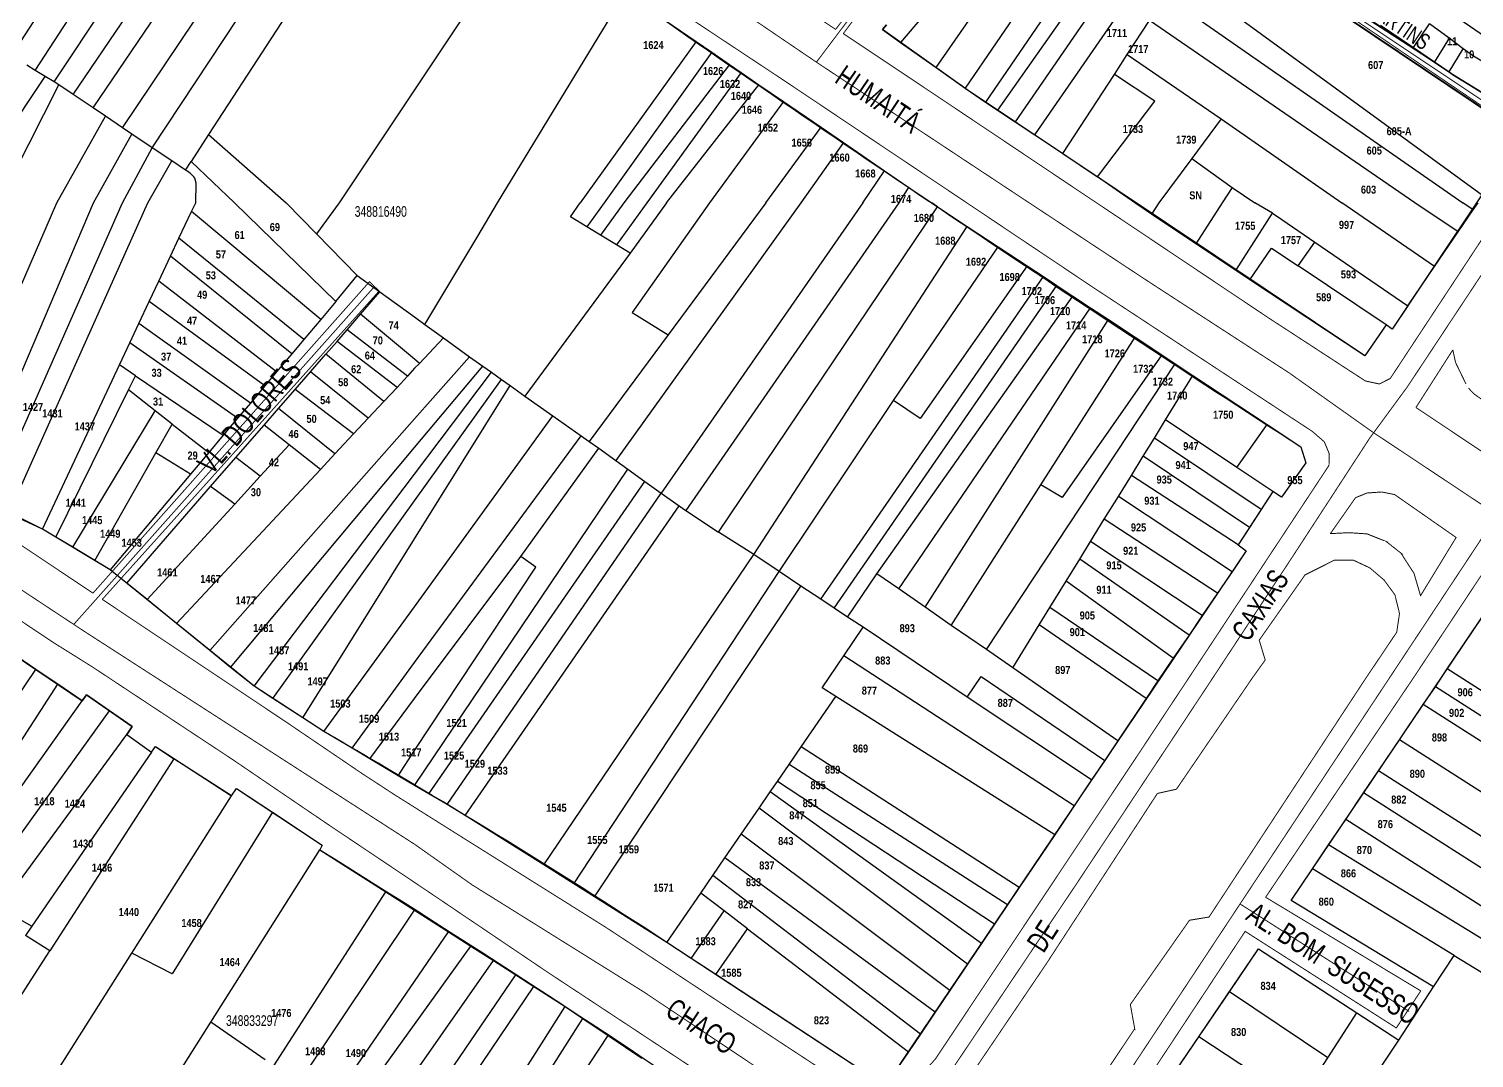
# Model space of a CAD drawing. Extents: x 203136 to 205923, y 4839890 to 4842982.
# Drawn here: x 203405.3 to 203676.3, y 4840889 to 4841082 of the extents above; entities that cross this region are included whole.
import ezdxf
from ezdxf.enums import TextEntityAlignment as Align

# ---------------------------------------------------------------- set-up
doc = ezdxf.new("R2010")
doc.units = 0
doc.header["$LTSCALE"] = 1.5
doc.header["$MEASUREMENT"] = 0
doc.linetypes.add('TRACO_25', pattern=[8, 3, -1, 1, -1, 1, -1])
for name, color, linetype in [('CD_MALHA_LOTES', 40, 'CONTINUOUS'), ('CD_TXT_QUADRA', 7, 'CONTINUOUS'), ('RU-QUADRAS', 210, 'CONTINUOUS'), ('SV-EIXO-RUA-N-PAV', 6, 'CONTINUOUS'), ('SV-EIXO-RUA-PAV', 20, 'CONTINUOUS'), ('SV-RUA-NAO-PAV-S-GUIA-C-GUIA', 7, 'CONTINUOUS'), ('SV-RUA-PAVIM-S-GUIA-C-GUIA', 7, 'CONTINUOUS'), ('SV-TXT-RUA-N-PAV-S-GUIA-C-GUIA', 7, 'CONTINUOUS'), ('SV-TXT-RUA-PAV-S-GUIA-C-GUIA', 7, 'CONTINUOUS'), ('Th_NmrPort', 1, 'CONTINUOUS')]:
    doc.layers.add(name, color=color, linetype=linetype)
doc.styles.add('3488-33-2D_TXTB$0$ARIAL', font='ARIAL.TTF')
doc.styles.add('ARIAL', font='ARIAL.TTF')
doc.styles.get("Standard").update_dxf_attribs({"font": 'swisscbo.ttf'})

msp = doc.modelspace()

# ---------------------------------------------------------------- linework, layer by layer
at = {"layer": 'CD_MALHA_LOTES', "linetype": 'Continuous'}
for p, q in [((203575.43, 4841074.71), (203603.45, 4841115.24)), ((203606.29, 4841108.06), (203580.86, 4841070.85)), ((203610.1, 4841105.36), (203584.7, 4841068.26)), ((203612.74, 4841103.49), (203586.96, 4841066.75)), ((203615.64, 4841101.44), (203590.24, 4841064.56)), ((203593.95, 4841062.09), (203619.33, 4841098.83)), ((203578.21, 4841090.53), (203568.77, 4841079.44)), ((203620.99, 4841092.29), (203677.87, 4841050.78)), ((203683.38, 4841077.02), (203663.53, 4841090.73)), ((203618.42, 4841088.15), (203674.2, 4841049.37)), ((203685.27, 4841062.1), (203643.84, 4841090)), ((203566.1, 4841082.73), (203565.39, 4841081.84)), ((203611.27, 4841077.17), (203615.42, 4841083.54)), ((203665.21, 4841049.36), (203615.42, 4841083.54)), ((203658.73, 4841082.7), (203664.94, 4841078.46)), ((203664.94, 4841078.46), (203667.92, 4841082.92)), ((203565.39, 4841081.84), (203568.77, 4841079.44)), ((203568.77, 4841079.44), (203575.43, 4841074.71)), ((203671.61, 4841080.21), (203668.85, 4841075.78)), ((203674.27, 4841078.26), (203671.61, 4841080.21)), ((203608.86, 4841073.45), (203611.27, 4841077.17)), ((203611.27, 4841077.17), (203628.87, 4841065.13)), ((203671.61, 4841073.9), (203674.27, 4841078.26)), ((203676.22, 4841076.83), (203674.27, 4841078.26)), ((203689.64, 4841068.78), (203676.22, 4841076.83)), ((203668.85, 4841075.78), (203671.61, 4841073.9)), ((203671.61, 4841073.9), (203672.27, 4841073.45)), ((203599.17, 4841058.59), (203608.86, 4841073.45)), ((203616.44, 4841068.43), (203608.86, 4841073.45)), ((203672.27, 4841073.45), (203686.82, 4841064.47)), ((203580.86, 4841070.85), (203584.7, 4841068.26)), ((203605.67, 4841054.25), (203616.44, 4841068.43)), ((203584.7, 4841068.26), (203586.96, 4841066.75)), ((203586.96, 4841066.75), (203590.24, 4841064.56)), ((203590.24, 4841064.56), (203593.95, 4841062.09)), ((203628.87, 4841065.13), (203623.35, 4841057.67)), ((203628.87, 4841065.13), (203651.49, 4841049.36)), ((203593.95, 4841062.09), (203599.17, 4841058.59)), ((203599.17, 4841058.59), (203605.67, 4841054.25)), ((203623.35, 4841057.67), (203617.2, 4841049.37)), ((203623.35, 4841057.67), (203630.91, 4841052.21)), ((203612.67, 4841049.37), (203605.67, 4841054.25)), ((203630.91, 4841052.21), (203629.07, 4841049.37)), ((203630.91, 4841052.21), (203635.19, 4841049.37))]:
    msp.add_line(p, q, dxfattribs=at)
at = {"layer": 'CD_MALHA_LOTES', "linetype": 'Continuous', "flags": 128}
for points in [[(203402.09, 4841076.93), (203441.66, 4841137.93)], [(203406.53, 4841074.18), (203446.14, 4841135.04)], [(203410.04, 4841072.02), (203450.19, 4841132.42)], [(203413.62, 4841069.67), (203454.35, 4841129.73)], [(203417.35, 4841067.16), (203458.13, 4841127.28)], [(203422.89, 4841063.44), (203463.41, 4841123.88)], [(203428.45, 4841059.7), (203468.64, 4841120.51)], [(203474.45, 4841116.61), (203439.02, 4841062.15)], [(203498.002256, 4841101.172595), (203463.51, 4841049.37)], [(203406.53, 4841074.18), (203404.96, 4841075.16)], [(203408.37, 4841073.06), (203406.53, 4841074.18)], [(203392.56, 4841049.37), (203408.37, 4841073.06)], [(203399.72, 4841049.37), (203410.92, 4841071.48)], [(203410.04, 4841072.02), (203408.37, 4841073.06)], [(203410.92, 4841071.48), (203410.04, 4841072.02)], [(203413.62, 4841069.67), (203410.92, 4841071.48)], [(203417.35, 4841067.16), (203413.62, 4841069.67)], [(203419.66, 4841065.61), (203417.35, 4841067.16)], [(203390.3, 4841002.65), (203410.57, 4841049.37), (203419.66, 4841065.61)], [(203422.89, 4841063.44), (203419.66, 4841065.61)], [(203424.64, 4841062.26), (203422.89, 4841063.44)], [(203417.42, 4841049.37), (203424.64, 4841062.26)], [(203428.45, 4841059.7), (203424.64, 4841062.26)], [(203439.02, 4841062.15), (203435.73, 4841057.09)], [(203439.02, 4841062.15), (203453.56, 4841049.37)], [(203422.85, 4841049.37), (203428.45, 4841059.7)], [(203432.12, 4841057.23), (203428.45, 4841059.7)], [(203427.61, 4841049.37), (203432.12, 4841057.23)], [(203434.69, 4841055.5), (203432.12, 4841057.23)], [(203434.69, 4841055.5), (203435.73, 4841057.09)], [(203435.73, 4841057.09), (203443.88, 4841049.37)], [(203396.02, 4840999.06), (203417.42, 4841049.37)], [(203397.95, 4840992.98), (203422.85, 4841049.37)], [(203401.58, 4840991.11), (203427.61, 4841049.37)], [(203433.46, 4841042.71), (203435.81, 4841047.73)], [(203435.81, 4841047.73), (203436.64, 4841049.37)], [(203460.04, 4841027.47), (203435.81, 4841047.73)], [(203443.88, 4841049.37), (203462.88, 4841030.85)], [(203459.23, 4841043.57), (203453.56, 4841049.37)], [(203463.51, 4841049.37), (203459.23, 4841043.57)], [(203489.48, 4841043.08), (203493.22, 4841049.37)], [(203506.88, 4841046.75), (203508.71, 4841049.37)], [(203509.96, 4841044.88), (203506.88, 4841046.75)], [(203513.18, 4841049.37), (203509.96, 4841044.88)], [(203516.87, 4841049.37), (203512.53, 4841043.31)], [(203550.05, 4841049.37), (203515.39, 4841001.04)], [(203521.18, 4841049.37), (203515.52, 4841041.48)], [(203524.87, 4841049.37), (203518.09, 4841039.91)], [(203532.95, 4841049.37), (203518.42, 4841028.82)], [(203561.72, 4841049.35), (203523.89, 4840994.93)], [(203543.5, 4841049.37), (203525.2, 4841024.6)], [(203568.43, 4841049.35), (203528.52, 4840991.66)], [(203534.64, 4840987.6), (203575.69, 4841048.63)], [(203575.69, 4841048.63), (203574.6, 4841049.35)], [(203575.69, 4841048.63), (203581.28, 4841044.94)], [(203615.84, 4841047.24), (203612.67, 4841049.37)], [(203617.2, 4841049.37), (203615.84, 4841047.24)], [(203624.15, 4841041.68), (203615.84, 4841047.24)], [(203629.07, 4841049.37), (203624.15, 4841041.68)], [(203631.63, 4841036.66), (203638.5, 4841047.41)], [(203638.5, 4841047.41), (203635.19, 4841049.37)], [(203638.5, 4841047.41), (203640.25, 4841046.22)], [(203668.88, 4841037.41), (203651.49, 4841049.36)], [(203673.33, 4841043.93), (203665.21, 4841049.36)], [(203673.33, 4841043.93), (203676.15, 4841048.06)], [(203676.15, 4841048.06), (203674.2, 4841049.37)], [(203676.15, 4841048.06), (203677.04, 4841049.36)], [(203512.53, 4841043.31), (203509.96, 4841044.88)], [(203541.24, 4840983.4), (203581.28, 4841044.94)], [(203581.28, 4841044.94), (203587.07, 4841041.11)], [(203640.25, 4841046.22), (203646.43, 4841042)], [(203431.88, 4841039.34), (203433.46, 4841042.71)], [(203456.89, 4841023.72), (203433.46, 4841042.71)], [(203479.59, 4841026.54), (203489.48, 4841043.08)], [(203515.52, 4841041.48), (203512.53, 4841043.31)], [(203518.09, 4841039.91), (203515.52, 4841041.48)], [(203631.63, 4841036.66), (203624.15, 4841041.68)], [(203643.3, 4841037.54), (203646.43, 4841042)], [(203646.43, 4841042), (203663.9, 4841030.07)], [(203668.88, 4841037.41), (203673.33, 4841043.93)], [(203429.68, 4841034.65), (203431.88, 4841039.34)], [(203454.62, 4841021.03), (203431.88, 4841039.34)], [(203518.09, 4841039.91), (203498.34, 4841013.13)], [(203567.42, 4841012.29), (203587.07, 4841041.11)], [(203587.07, 4841041.11), (203592.52, 4841037.51)], [(203634.28, 4841034.89), (203638.31, 4841040.87)], [(203638.31, 4841040.87), (203643.3, 4841037.54)], [(203592.52, 4841037.51), (203572.43, 4841008.94)], [(203592.52, 4841037.51), (203595.54, 4841035.51)], [(203634.28, 4841034.89), (203631.63, 4841036.66)], [(203659.8, 4841026.5), (203643.3, 4841037.54)], [(203663.9, 4841030.07), (203668.88, 4841037.41)], [(203427.89, 4841030.83), (203429.68, 4841034.65)], [(203451.78, 4841017.65), (203429.68, 4841034.65)], [(203462.88, 4841030.85), (203466.89, 4841035.74)], [(203466.89, 4841035.74), (203471.13, 4841032.67)], [(203553.83, 4840975), (203595.54, 4841035.51)], [(203556.33, 4840973.33), (203598.04, 4841033.86)], [(203595.54, 4841035.51), (203598.04, 4841033.86)], [(203598.04, 4841033.86), (203601.06, 4841031.87)], [(203655.84, 4841020.67), (203634.28, 4841034.89)], [(203425.97, 4841026.74), (203427.89, 4841030.83)], [(203449.57, 4841015.02), (203427.89, 4841030.83)], [(203462.88, 4841030.85), (203460.04, 4841027.47)], [(203467.51, 4841028.45), (203471.13, 4841032.67)], [(203471.13, 4841032.67), (203477.62, 4841027.97)], [(203564.34, 4840979.8), (203601.06, 4841031.87)], [(203601.06, 4841031.87), (203604.39, 4841029.66)], [(203464.98, 4841025.53), (203467.51, 4841028.45)], [(203477.62, 4841020.03), (203467.51, 4841028.45)], [(203477.62, 4841027.97), (203479.59, 4841026.54)], [(203518.42, 4841028.82), (203525.2, 4841024.6)], [(203568.42, 4840976.96), (203604.39, 4841029.66)], [(203604.39, 4841029.66), (203607.73, 4841027.46)], [(203663.9, 4841030.07), (203660.92, 4841025.67)], [(203424.25, 4841023.07), (203425.97, 4841026.74)], [(203446.86, 4841011.81), (203425.97, 4841026.74)], [(203460.04, 4841027.47), (203456.89, 4841023.72)], [(203463.1, 4841023.37), (203464.98, 4841025.53)], [(203476.34, 4841016.85), (203464.98, 4841025.53)], [(203479.59, 4841026.54), (203483.06, 4841024.04)], [(203573.35, 4840973.54), (203607.73, 4841027.46)], [(203607.73, 4841027.46), (203612.74, 4841024.15)], [(203659.8, 4841026.5), (203655.84, 4841020.67)], [(203660.92, 4841025.67), (203659.8, 4841026.5)], [(203422.32, 4841018.96), (203424.25, 4841023.07)], [(203444.46, 4841008.95), (203424.25, 4841023.07)], [(203456.89, 4841023.72), (203454.62, 4841021.03)], [(203460.99, 4841020.95), (203463.1, 4841023.37)], [(203474.36, 4841014.73), (203463.1, 4841023.37)], [(203483.06, 4841024.04), (203478.55, 4841019.22)], [(203483.06, 4841024.04), (203487.96, 4841020.48)], [(203525.2, 4841024.6), (203510.4, 4841004.58)], [(203595.09, 4840996.48), (203612.74, 4841024.15)], [(203612.74, 4841024.15), (203617.74, 4841020.84)], [(203454.62, 4841021.03), (203451.78, 4841017.65)], [(203458.11, 4841017.64), (203460.99, 4841020.95)], [(203471.87, 4841012.07), (203460.99, 4841020.95)], [(203478.55, 4841019.22), (203477.62, 4841020.03)], [(203477.63, 4841008.85), (203487.96, 4841020.48)], [(203487.96, 4841020.48), (203490.43, 4841018.73)], [(203617.74, 4841020.84), (203599.07, 4840994.07), (203595.09, 4840996.48)], [(203617.74, 4841020.84), (203620.25, 4841019.19)], [(203407.89, 4840988.16), (203422.32, 4841018.96)], [(203425.32, 4841016.93), (203422.32, 4841018.96)], [(203424.01, 4841014.26), (203425.32, 4841016.93)], [(203425.32, 4841016.93), (203441.78, 4841005.77)], [(203451.78, 4841017.65), (203449.57, 4841015.02)], [(203455.28, 4841014.38), (203458.11, 4841017.64)], [(203468.95, 4841008.95), (203458.11, 4841017.64)], [(203477.62, 4841018.32), (203476.34, 4841016.85)], [(203478.55, 4841019.22), (203477.62, 4841018.32)], [(203477.63, 4841003.48), (203490.43, 4841018.73)], [(203477.63, 4840998.5), (203492.06, 4841017.58)], [(203490.43, 4841018.73), (203492.06, 4841017.58)], [(203492.06, 4841017.58), (203493.94, 4841016.25)], [(203584.86, 4840965.56), (203620.25, 4841019.19)], [(203618.45, 4841008.65), (203623.58, 4841016.98)], [(203620.25, 4841019.19), (203623.58, 4841016.98)], [(203623.58, 4841016.98), (203637.52, 4841007.77)], [(203410.37, 4840986.67), (203424.01, 4841014.26)], [(203429.03, 4841010.35), (203424.01, 4841014.26)], [(203449.57, 4841015.02), (203446.86, 4841011.81)], [(203452.14, 4841010.77), (203455.28, 4841014.38)], [(203466.2, 4841006.01), (203455.28, 4841014.38)], [(203474.36, 4841014.73), (203471.87, 4841012.07)], [(203476.34, 4841016.85), (203474.36, 4841014.73)], [(203477.62, 4840986.36), (203495.57, 4841015.09)], [(203477.63, 4840993.47), (203493.94, 4841016.25)], [(203493.94, 4841016.25), (203495.57, 4841015.09)], [(203495.57, 4841015.09), (203498.34, 4841013.13)], [(203446.86, 4841011.81), (203444.46, 4841008.95)], [(203471.87, 4841012.07), (203468.95, 4841008.95)], [(203498.34, 4841013.13), (203503.59, 4841009.4)], [(203545.98, 4840980.23), (203567.42, 4841012.29)], [(203572.43, 4841008.94), (203567.42, 4841012.29)], [(203413.54, 4840984.77), (203429.03, 4841010.35)], [(203432.19, 4841007.87), (203429.03, 4841010.35)], [(203439.25, 4840965.41), (203477.63, 4841008.85)], [(203444.46, 4841008.95), (203441.78, 4841005.77)], [(203449.43, 4841007.65), (203452.14, 4841010.77)], [(203462.7, 4841002.26), (203452.14, 4841010.77)], [(203468.95, 4841008.95), (203466.2, 4841006.01)], [(203477.62, 4840973.62), (203503.59, 4841009.4)], [(203503.59, 4841009.4), (203508.9, 4841005.64)], [(203429.15, 4841002.49), (203432.19, 4841007.87)], [(203432.19, 4841007.87), (203439.05, 4841002.52)], [(203444.15, 4841001.58), (203449.43, 4841007.65)], [(203454.11, 4841004), (203449.43, 4841007.65)], [(203616.35, 4841005.24), (203618.45, 4841008.65)], [(203631.79, 4840999.71), (203618.45, 4841008.65)], [(203631.79, 4840999.71), (203637.52, 4841007.77)], [(203637.52, 4841007.77), (203643.83, 4841003.6)], [(203441.78, 4841005.77), (203439.05, 4841002.52)], [(203443.15, 4840962.24), (203477.63, 4841003.48)], [(203454.11, 4841004), (203448.69, 4840998.08)], [(203459.99, 4840999.37), (203454.11, 4841004)], [(203466.2, 4841006.01), (203462.7, 4841002.26)], [(203477.63, 4840963.14), (203508.9, 4841005.64)], [(203508.9, 4841005.64), (203510.4, 4841004.58)], [(203510.4, 4841004.58), (203512.16, 4841003.33)], [(203614.25, 4841001.84), (203616.35, 4841005.24)], [(203636.35, 4840991.84), (203616.35, 4841005.24)], [(203643.83, 4841003.6), (203644.74, 4841000.59)], [(203417.72, 4840982.27), (203429.15, 4841002.49)], [(203435.62, 4840998.45), (203429.15, 4841002.49)], [(203439.05, 4841002.52), (203435.62, 4840998.45)], [(203439.4, 4840996.13), (203444.15, 4841001.58)], [(203448.69, 4840998.08), (203444.15, 4841001.58)], [(203462.7, 4841002.26), (203459.99, 4840999.37)], [(203497.55, 4840983.04), (203512.16, 4841003.33)], [(203512.16, 4841003.33), (203515.39, 4841001.04)], [(203515.39, 4841001.04), (203517.63, 4840999.43)], [(203612.04, 4840998.25), (203614.25, 4841001.84)], [(203634.17, 4840988.49), (203614.25, 4841001.84)], [(203435.62, 4840998.45), (203420.57, 4840980.56), (203417.72, 4840982.27)], [(203432.98, 4840970.49), (203459.99, 4840999.37)], [(203448.69, 4840998.08), (203443.91, 4840992.86)], [(203447.56, 4840958.72), (203477.63, 4840998.5)], [(203477.63, 4840940.11), (203517.63, 4840999.43)], [(203517.63, 4840999.43), (203520.84, 4840997.12)], [(203609.6, 4840994.29), (203612.04, 4840998.25)], [(203632.05, 4840985.25), (203612.04, 4840998.25)], [(203638.54, 4840995.19), (203631.79, 4840999.71)], [(203644.74, 4841000.59), (203640.18, 4840994.15)], [(203427.51, 4840974.94), (203423.68, 4840978.04), (203439.4, 4840996.13)], [(203443.91, 4840992.86), (203439.4, 4840996.13)], [(203480.33, 4840938.51), (203520.84, 4840997.12)], [(203520.84, 4840997.12), (203523.89, 4840994.93)], [(203578.28, 4840970.12), (203595.09, 4840996.48)], [(203427.51, 4840974.94), (203443.91, 4840992.86)], [(203451.07, 4840956.42), (203477.63, 4840993.47)], [(203483.73, 4840936.5), (203523.89, 4840994.93)], [(203487.13, 4840934.48), (203527.24, 4840992.52)], [(203523.89, 4840994.93), (203527.24, 4840992.52)], [(203527.24, 4840992.52), (203528.52, 4840991.66)], [(203606.96, 4840990.01), (203609.6, 4840994.29)], [(203630.91, 4840980.16), (203609.6, 4840994.29)], [(203638.54, 4840995.19), (203636.35, 4840991.84)], [(203640.18, 4840994.15), (203638.54, 4840995.19)], [(203407.89, 4840988.16), (203401.58, 4840991.11)], [(203528.52, 4840991.66), (203534.64, 4840987.6)], [(203604.39, 4840985.85), (203606.96, 4840990.01)], [(203628.18, 4840976.14), (203606.96, 4840990.01)], [(203636.35, 4840991.84), (203634.17, 4840988.49)], [(203410.37, 4840986.67), (203407.89, 4840988.16)], [(203541.24, 4840983.4), (203534.64, 4840987.6)], [(203634.17, 4840988.49), (203632.05, 4840985.25)], [(203413.54, 4840984.77), (203410.37, 4840986.67)], [(203417.72, 4840982.27), (203413.54, 4840984.77)], [(203456.66, 4840952.78), (203477.62, 4840986.36)], [(203602.36, 4840982.55), (203604.39, 4840985.85)], [(203625.34, 4840971.96), (203604.39, 4840985.85)], [(203632.05, 4840985.25), (203633.57, 4840984.08)], [(203477.62, 4840956.43), (203497.55, 4840983.04)], [(203500.37, 4840981.04), (203497.55, 4840983.04)], [(203501.89, 4840925.19), (203541.24, 4840983.4)], [(203545.98, 4840980.23), (203541.24, 4840983.4)], [(203599.82, 4840978.43), (203602.36, 4840982.55)], [(203622.86, 4840968.31), (203602.36, 4840982.55)], [(203633.57, 4840984.08), (203630.91, 4840980.16)], [(203477.62, 4840946.66), (203500.37, 4840981.04)], [(203507.51, 4840921.65), (203545.98, 4840980.23)], [(203550.09, 4840977.49), (203545.98, 4840980.23)], [(203558.82, 4840971.66), (203564.34, 4840979.8)], [(203568.42, 4840976.96), (203564.34, 4840979.8)], [(203630.91, 4840980.16), (203628.18, 4840976.14)], [(203511.39, 4840919.2), (203550.09, 4840977.49)], [(203553.83, 4840975), (203550.09, 4840977.49)], [(203573.35, 4840973.54), (203568.42, 4840976.96)], [(203596.75, 4840973.44), (203599.82, 4840978.43)], [(203619.9, 4840963.95), (203599.82, 4840978.43)], [(203671.23, 4840961.94), (203681.79, 4840977.62)], [(203432.98, 4840970.49), (203427.51, 4840974.94)], [(203460.63, 4840950.19), (203477.62, 4840973.62)], [(203556.33, 4840973.33), (203553.83, 4840975)], [(203628.18, 4840976.14), (203625.34, 4840971.96)], [(203558.82, 4840971.66), (203556.33, 4840973.33)], [(203561.76, 4840969.75), (203558.82, 4840971.66)], [(203578.28, 4840970.12), (203573.35, 4840973.54)], [(203594.78, 4840970.24), (203596.75, 4840973.44)], [(203617.03, 4840959.71), (203596.75, 4840973.44)], [(203625.34, 4840971.96), (203622.86, 4840968.31)], [(203439.25, 4840965.41), (203432.98, 4840970.49)], [(203558.14, 4840964.4), (203561.76, 4840969.75)], [(203581.28, 4840956.68), (203561.76, 4840969.75)], [(203584.86, 4840965.56), (203578.28, 4840970.12)], [(203589.79, 4840962.14), (203594.78, 4840970.24)], [(203614.84, 4840956.43), (203594.78, 4840970.24)], [(203622.86, 4840968.31), (203619.9, 4840963.95)], [(203406.6, 4840961.87), (203400.88, 4840965.76)], [(203589.79, 4840962.14), (203584.86, 4840965.56)], [(203443.15, 4840962.24), (203439.25, 4840965.41)], [(203465.91, 4840947.06), (203477.63, 4840963.14)], [(203556.65, 4840956.75), (203554.09, 4840958.4), (203558.14, 4840964.4)], [(203601.34, 4840936.3), (203558.14, 4840964.4)], [(203619.9, 4840963.95), (203617.03, 4840959.71)], [(203386.9, 4840932.67), (203406.6, 4840961.87)], [(203410.74, 4840959.06), (203406.6, 4840961.87)], [(203447.56, 4840958.72), (203443.15, 4840962.24)], [(203581.28, 4840956.68), (203583.89, 4840960.55), (203607.04, 4840944.8)], [(203609.5, 4840948.46), (203589.79, 4840962.14)], [(203669.08, 4840958.57), (203671.23, 4840961.94)], [(203706.37, 4840939.5), (203671.23, 4840961.94)], [(203391.56, 4840929.43), (203410.74, 4840959.06)], [(203415.3, 4840955.96), (203410.74, 4840959.06)], [(203451.07, 4840956.42), (203447.56, 4840958.72)], [(203617.03, 4840959.71), (203614.84, 4840956.43)], [(203666.76, 4840955.3), (203669.08, 4840958.57)], [(203704.15, 4840936.17), (203669.08, 4840958.57)], [(203394.83, 4840927.16), (203415.3, 4840955.96)], [(203420.45, 4840954.07), (203416.1, 4840957.1), (203415.3, 4840955.96)], [(203456.66, 4840952.78), (203451.07, 4840956.42)], [(203469.27, 4840945.06), (203477.62, 4840956.43)], [(203550.15, 4840947.31), (203556.65, 4840956.75)], [(203597.67, 4840930.84), (203556.65, 4840956.75)], [(203604.59, 4840941.13), (203581.28, 4840956.68)], [(203614.84, 4840956.43), (203609.5, 4840948.46)], [(203662.29, 4840948.66), (203666.76, 4840955.3)], [(203701.92, 4840932.85), (203666.76, 4840955.3)], [(203398.96, 4840924.3), (203420.45, 4840954.07)], [(203423.72, 4840949.63), (203424.66, 4840951.13), (203420.45, 4840954.07)], [(203460.63, 4840950.19), (203456.66, 4840952.78)], [(203403.08, 4840921.43), (203423.72, 4840949.63)], [(203423.72, 4840949.63), (203428.31, 4840946.31)], [(203465.91, 4840947.06), (203460.63, 4840950.19)], [(203428.31, 4840946.31), (203429.04, 4840947.38), (203432.51, 4840945.11)], [(203469.27, 4840945.06), (203465.91, 4840947.06)], [(203474.58, 4840941.92), (203477.62, 4840946.66)], [(203547.88, 4840944.01), (203550.15, 4840947.31)], [(203591.01, 4840920.95), (203550.15, 4840947.31)], [(203609.5, 4840948.46), (203607.04, 4840944.8)], [(203658.38, 4840942.85), (203662.29, 4840948.66)], [(203697.47, 4840926.2), (203662.29, 4840948.66)], [(203428.31, 4840946.31), (203405.89, 4840913.71)], [(203432.51, 4840945.11), (203409.25, 4840909.07)], [(203443.32, 4840938.13), (203432.51, 4840945.11)], [(203474.58, 4840941.92), (203469.27, 4840945.06)], [(203545.69, 4840940.83), (203547.88, 4840944.01)], [(203588.81, 4840917.7), (203547.88, 4840944.01)], [(203607.04, 4840944.8), (203604.59, 4840941.13)], [(203477.63, 4840940.11), (203474.58, 4840941.92)], [(203604.59, 4840941.13), (203601.34, 4840936.3)], [(203655.59, 4840938.7), (203658.38, 4840942.85)], [(203693.58, 4840920.38), (203658.38, 4840942.85)], [(203443.32, 4840938.13), (203444.26, 4840939.53)], [(203444.26, 4840939.53), (203451.02, 4840935.06)], [(203480.33, 4840938.51), (203477.63, 4840940.11)], [(203483.73, 4840936.5), (203480.33, 4840938.51)], [(203542.25, 4840935.83), (203544.34, 4840938.87)], [(203544.34, 4840938.87), (203545.69, 4840940.83)], [(203583.93, 4840910.44), (203544.34, 4840938.87)], [(203586.37, 4840914.06), (203545.69, 4840940.83)], [(203652.24, 4840933.73), (203655.59, 4840938.7)], [(203690.8, 4840916.22), (203655.59, 4840938.7)], [(203424.65, 4840908.67), (203443.32, 4840938.13)], [(203487.13, 4840934.48), (203483.73, 4840936.5)], [(203538.89, 4840930.95), (203542.25, 4840935.83)], [(203581.34, 4840906.6), (203542.25, 4840935.83)], [(203601.34, 4840936.3), (203597.67, 4840930.84)], [(203451.02, 4840935.06), (203432.21, 4840904.76), (203424.65, 4840908.67)], [(203451.02, 4840935.06), (203460.32, 4840928.91), (203459.86, 4840928.04)], [(203501.89, 4840925.19), (203487.13, 4840934.48)], [(203649.02, 4840928.95), (203652.24, 4840933.73)], [(203687.46, 4840911.23), (203652.24, 4840933.73)], [(203535.83, 4840926.51), (203538.89, 4840930.95)], [(203578.02, 4840901.67), (203538.89, 4840930.95)], [(203597.67, 4840930.84), (203591.01, 4840920.95)], [(203439.43, 4840895.7), (203459.86, 4840928.04)], [(203459.86, 4840928.04), (203472.26, 4840920.12)], [(203645.99, 4840924.45), (203649.02, 4840928.95)], [(203684.68, 4840907.08), (203649.02, 4840928.95)], [(203507.51, 4840921.65), (203501.89, 4840925.19)], [(203533.56, 4840923.21), (203535.83, 4840926.51)], [(203575.27, 4840897.59), (203535.83, 4840926.51)], [(203531.29, 4840919.91), (203533.56, 4840923.21)], [(203572.48, 4840893.44), (203533.56, 4840923.21)], [(203642.01, 4840918.54), (203645.99, 4840924.45)], [(203672.56, 4840908.23), (203645.99, 4840924.45)], [(203451.28, 4840887.52), (203472.26, 4840920.12)], [(203472.26, 4840920.12), (203477.61, 4840916.69)], [(203511.39, 4840919.2), (203507.51, 4840921.65)], [(203524.93, 4840910.67), (203531.29, 4840919.91)], [(203535.67, 4840916.57), (203531.29, 4840919.91)], [(203591.01, 4840920.95), (203588.81, 4840917.7)], [(203399.916154, 4840917.107688), (203405.89, 4840913.71)], [(203455.95, 4840884.29), (203477.61, 4840916.69)], [(203477.61, 4840916.69), (203483.98, 4840912.64)], [(203524.93, 4840910.67), (203511.39, 4840919.2)], [(203588.81, 4840917.7), (203586.37, 4840914.06)], [(203668.68, 4840902.34), (203642.01, 4840918.54)], [(203529.53, 4840907.66), (203535.67, 4840916.57)], [(203540.04, 4840913.22), (203535.67, 4840916.57)], [(203586.37, 4840914.06), (203583.93, 4840910.44)], [(203405.89, 4840913.71), (203404.67, 4840911.94)], [(203409.25, 4840909.07), (203404.67, 4840911.94)], [(203477.63, 4840903.36), (203483.98, 4840912.64)], [(203483.98, 4840912.64), (203488.2, 4840909.95)], [(203534.13, 4840904.64), (203540.04, 4840913.22)], [(203540.04, 4840913.22), (203570.24, 4840890.12)], [(203396.7, 4840889.61), (203409.25, 4840909.07)], [(203407.79, 4840882.06), (203424.65, 4840908.67)], [(203477.62, 4840895.26), (203488.2, 4840909.95)], [(203488.2, 4840909.95), (203492.41, 4840907.26)], [(203529.53, 4840907.66), (203524.93, 4840910.67)], [(203583.93, 4840910.44), (203581.34, 4840906.6)], [(203630.44, 4840901.42), (203635.88, 4840909.44)], [(203635.88, 4840909.44), (203654.34, 4840897.43)], [(203477.62, 4840886.08), (203492.41, 4840907.26)], [(203492.41, 4840907.26), (203496.62, 4840904.57)], [(203534.13, 4840904.64), (203529.53, 4840907.66)], [(203581.34, 4840906.6), (203578.02, 4840901.67)], [(203668.68, 4840902.34), (203672.56, 4840908.23)], [(203672.56, 4840908.23), (203681.7, 4840902.64)], [(203459.94, 4840877.5), (203477.63, 4840903.36)], [(203477.62, 4840876.69), (203496.62, 4840904.57)], [(203496.62, 4840904.57), (203499.99, 4840902.42)], [(203570.24, 4840890.12), (203565.89, 4840883.77), (203534.13, 4840904.64)], [(203477.64, 4840869.28), (203499.99, 4840902.42)], [(203499.99, 4840902.42), (203505.89, 4840898.65)], [(203578.02, 4840901.67), (203575.27, 4840897.59)], [(203624.7, 4840892.96), (203630.44, 4840901.42)], [(203648.85, 4840889), (203630.44, 4840901.42)], [(203662.17, 4840892.34), (203668.68, 4840902.34)], [(203484.43, 4840864.84), (203505.89, 4840898.65)], [(203505.89, 4840898.65), (203509.21, 4840896.41)], [(203423.89, 4840871.1), (203439.43, 4840895.7)], [(203449.64, 4840888.65), (203439.43, 4840895.7)], [(203463.3, 4840875.36), (203477.62, 4840895.26)], [(203487.78, 4840862.65), (203509.21, 4840896.41)], [(203509.21, 4840896.41), (203513.96, 4840893.2)], [(203575.27, 4840897.59), (203572.48, 4840893.44)], [(203648.85, 4840889), (203654.34, 4840897.43)], [(203654.34, 4840897.43), (203662.17, 4840892.34)], [(203495.74, 4840865.55), (203513.96, 4840893.2)], [(203513.96, 4840893.2), (203520.28, 4840888.93)], [(203572.48, 4840893.44), (203570.24, 4840890.12)], [(203621.14, 4840887.71), (203624.7, 4840892.96)], [(203640.06, 4840882.83), (203624.7, 4840892.96)], [(203651.1, 4840875.73), (203662.17, 4840892.34)], [(203643.41, 4840880.62), (203648.85, 4840889)]]:
    msp.add_lwpolyline(points, dxfattribs=at)
at = {"layer": 'CD_MALHA_LOTES', "linetype": 'Continuous'}
for points in [[(203493.22, 4841049.37), (203517.14, 4841088.72)], [(203517.14, 4841088.72), (203530.42, 4841079.61)], [(203671.61, 4841080.21), (203667.92, 4841082.92)], [(203530.42, 4841079.61), (203508.71, 4841049.37)], [(203530.42, 4841079.61), (203533.36, 4841077.59)], [(203533.36, 4841077.59), (203513.18, 4841049.37)], [(203533.36, 4841077.59), (203536.7, 4841075.3)], [(203664.94, 4841078.46), (203668.85, 4841075.78)], [(203536.7, 4841075.3), (203516.87, 4841049.37)], [(203536.7, 4841075.3), (203538.9, 4841073.79)], [(203575.43, 4841074.71), (203580.86, 4841070.85)], [(203538.9, 4841073.79), (203521.18, 4841049.37)], [(203524.87, 4841049.37), (203542.21, 4841071.51)], [(203538.9, 4841073.79), (203542.21, 4841071.51)], [(203542.21, 4841071.51), (203546.8, 4841068.38)], [(203546.8, 4841068.38), (203532.95, 4841049.37)], [(203546.8, 4841068.38), (203553.89, 4841063.52)], [(203543.5, 4841049.37), (203553.89, 4841063.52)], [(203553.89, 4841063.52), (203558.07, 4841060.64)], [(203558.07, 4841060.64), (203550.05, 4841049.37)], [(203558.07, 4841060.64), (203565.75, 4841055.37)], [(203561.72, 4841049.35), (203565.75, 4841055.37)], [(203565.75, 4841055.37), (203570.29, 4841052.24)], [(203568.43, 4841049.35), (203570.29, 4841052.24)], [(203570.29, 4841052.24), (203574.6, 4841049.35)], [(203459.23, 4841043.57), (203466.89, 4841035.74)]]:
    msp.add_lwpolyline(points, dxfattribs=at)
at = {"layer": 'CD_MALHA_LOTES', "linetype": 'Continuous', "flags": 128}
msp.add_lwpolyline([(203436.64, 4841049.37), (203436.7, 4841053.06), (203436.46, 4841054.01, 0.0808631176), (203434.69, 4841055.5)], format="xyb", dxfattribs=at)
at = {"layer": 'RU-QUADRAS', "color": 6, "linetype": 'Continuous'}
for points in [[(203686.82, 4841064.47), (203672.27, 4841073.45), (203632.59, 4841099.83)], [(203643.84, 4841090), (203685.27, 4841062.1), (203660.92, 4841025.67), (203659.8, 4841026.5), (203655.84, 4841020.67), (203581.44, 4841070.44), (203565.39, 4841081.84), (203566.1, 4841082.73)]]:
    msp.add_lwpolyline(points, dxfattribs=at)
msp.add_lwpolyline([(203517.14, 4841088.72, 0.0085795676), (203643.83, 4841003.6), (203644.74, 4841000.59), (203640.18, 4840994.15), (203638.54, 4840995.19), (203632.05, 4840985.25), (203633.57, 4840984.08), (203565.89, 4840883.77), (203524.93, 4840910.67, 0.0134908614), (203460.63, 4840950.19), (203447.56, 4840958.72), (203420.57, 4840980.56), (203407.89, 4840988.16), (203394.14, 4840994.96)], format="xyb", dxfattribs=at)
for points in [[(203335.37, 4840925.88), (203377.58, 4840981.46), (203415.3, 4840955.96), (203416.1, 4840957.1), (203424.66, 4840951.13), (203423.72, 4840949.63), (203428.31, 4840946.31), (203429.04, 4840947.38), (203443.32, 4840938.13), (203444.26, 4840939.53), (203460.32, 4840928.91), (203459.86, 4840928.04, -0.0129626379), (203556.57, 4840864.41), (203522.38, 4840813.7), (203518.47, 4840807.12), (203471.71, 4840837.87), (203472.09, 4840838.28), (203377.46, 4840902.71), (203376.33, 4840900.91), (203368.72, 4840905.8), (203368.44, 4840905.34)], [(203602.14, 4840859.7), (203635.88, 4840909.44), (203662.17, 4840892.34), (203668.68, 4840902.34), (203642.01, 4840918.54), (203681.79, 4840977.62, 0.0075156619), (203856.73, 4840861.28), (203937.58, 4840806.13, 0.0099122395), (203859.94, 4840686.69), (203806.46, 4840721.54), (203735.05, 4840770.21), (203676.32, 4840809.47), (203712.97, 4840865.81), (203709.65, 4840868.04), (203688.96, 4840836.23), (203690.59, 4840835.08), (203674.66, 4840810.59), (203663.88, 4840817.86), (203699.33, 4840872.34), (203694.35, 4840875.7), (203658.9, 4840821.21)]]:
    msp.add_lwpolyline(points, format="xyb", close=True, dxfattribs=at)
at = {"layer": 'SV-EIXO-RUA-N-PAV', "const_width": 0.18, "flags": 128}
for points in [[(203552.983621, 4841075.732434), (203606.767871, 4841147.003588)], [(203632.450595, 4841098.323977), (203648.476951, 4841088.125387), (203692.54943, 4841058.743734)]]:
    msp.add_lwpolyline(points, dxfattribs=at)
at = {"layer": 'SV-EIXO-RUA-N-PAV', "const_width": 0.18}
msp.add_lwpolyline([(203470.121794, 4841033.658122), (203413.740517, 4840970.295041)], dxfattribs=at)
at = {"layer": 'SV-EIXO-RUA-PAV', "const_width": 0.18, "flags": 128}
msp.add_lwpolyline([(203592.859134, 4841049.368), (203552.983621, 4841075.732434), (203477.614307, 4841126.927869)], dxfattribs=at)
at = {"layer": 'SV-EIXO-RUA-PAV', "const_width": 0.18}
for points in [[(203295.849811, 4841049.356012), (203365.213109, 4841002.32588), (203415.570466, 4840969.087171), (203477.724603, 4840929.011676)], [(203686.39953, 4841049.541978), (203679.688732, 4841038.895039), (203663.815113, 4841014.891029), (203656.708258, 4841005.202177), (203642.650288, 4840983.59548), (203625.29255, 4840957.203975), (203601.675702, 4840921.520595), (203576.961897, 4840884.675732), (203567.355947, 4840868.780345), (203557.194331, 4840855.043075), (203539.526844, 4840827.414134), (203523.129469, 4840801.848252), (203480.029775, 4840733.779755), (203472.665744, 4840723.638304)], [(203719.94, 4841049.37), (203680.641912, 4840990.841984), (203589.694024, 4840853.22347), (203544.618975, 4840785.012554), (203499.543925, 4840717.200532), (203488.611829, 4840701.396369), (203477.596786, 4840685.139355)], [(204636.847033, 4840353.732969), (204556.692409, 4840405.627321), (204539.141988, 4840418.327609), (204495.302183, 4840447.648089), (204470.787539, 4840463.788165), (204283.813228, 4840589.6077), (204258.698822, 4840606.743049), (204246.534032, 4840614.722105), (203972.065444, 4840796.468379), (203949.643938, 4840811.266574), (203812.386168, 4840902.999228), (203680.641912, 4840990.841984), (203657.330522, 4841006.328818), (203641.610185, 4841017.472348), (203614.945309, 4841034.784618), (203592.86, 4841049.37)], [(203477.724603, 4840929.011676), (203488.430981, 4840921.456069), (203520.694434, 4840901.323674), (203555.668018, 4840877.964934), (203567.355947, 4840868.780345), (203590.577074, 4840854.541666), (203670.525911, 4840801.436022), (203712.726508, 4840772.786076), (203771.31694, 4840733.811824), (203800.999317, 4840713.937537), (203857.398368, 4840673.970644), (203882.027262, 4840657.309483), (203921.519554, 4840631.990215), (203967.545851, 4840601.7224), (204001.19809, 4840579.591842), (204039.51599, 4840553.58216), (204054.172383, 4840543.647322), (204076.798251, 4840528.407025), (204120.614517, 4840499.004005), (204151.9188, 4840478.037905)], [(203632.451193, 4840917.852328), (203664.102846, 4840897.726999)]]:
    msp.add_lwpolyline(points, dxfattribs=at)
at = {"layer": 'SV-RUA-NAO-PAV-S-GUIA-C-GUIA', "linetype": 'TRACO_25', "const_width": 0.18}
msp.add_lwpolyline([(203417.34, 4840976.16), (203469.18, 4841034.56), (203471, 4841032.82), (203419.09, 4840974.99)], dxfattribs=at)
at = {"layer": 'SV-RUA-PAVIM-S-GUIA-C-GUIA', "linetype": 'TRACO_25', "const_width": 0.18, "flags": 128}
for points in [[(203558.024685, 4841081.091859), (203607.180037, 4841146.811244), (203606.465615, 4841147.223411), (203556.586132, 4841081.875178)], [(203689.149277, 4841059.798768), (203643.989873, 4841090.429686), (203631.812806, 4841097.465325), (203632.895212, 4841098.953633), (203690.401798, 4841061.77759)]]:
    msp.add_lwpolyline(points, dxfattribs=at)
at = {"layer": 'SV-RUA-PAVIM-S-GUIA-C-GUIA', "linetype": 'Continuous', "const_width": 0.18, "flags": 128}
for points in [[(203556.586132, 4841081.875178), (203506.24, 4841115.52), (203491.16, 4841125.78), (203477.641479, 4841134.559039)], [(203581.16, 4841049.37), (203546.83, 4841072.35), (203506.35, 4841099.17), (203477.641194, 4841118.15)], [(203605.49, 4841049.37), (203571.56, 4841072.07), (203558.024685, 4841081.091859)], [(203600.76, 4840876.66), (203612.61, 4840894.38), (203612.69, 4840894.32), (203611.85, 4840899.02), (203622.94, 4840914.82), (203626.6, 4840915.42), (203655.91, 4840960.07), (203661.8, 4840968.84), (203662.31, 4840972.35), (203661.46, 4840975.83), (203659.42, 4840978.62), (203656.75, 4840980.9), (203653.69, 4840982.33), (203650.14, 4840982.36), (203644.6, 4840979.58), (203636.01, 4840967.34), (203637.13, 4840963.61), (203634.74, 4840960.28), (203620.49, 4840939.39), (203616.92, 4840938.6), (203596.02, 4840906.55), (203578.93, 4840881.28)]]:
    msp.add_lwpolyline(points, dxfattribs=at)
at = {"layer": 'SV-RUA-PAVIM-S-GUIA-C-GUIA', "linetype": 'Continuous', "const_width": 0.18}
for points in [[(203477.64, 4840935.99), (203486.45, 4840930.45), (203513.61, 4840913.42), (203547.31, 4840891.21), (203564.27, 4840880.09), (203564.28, 4840880.08), (203566.96, 4840879.81), (203575.26, 4840888.74), (203612.62, 4840944.86), (203622.89, 4840960.39), (203649.09, 4841000.11), (203649.14, 4841002.31), (203648.21, 4841004.54), (203645.98, 4841006.48), (203604.99, 4841033.41), (203581.16, 4841049.37)], [(203605.49, 4841049.37), (203637.65, 4841027.85), (203655.91, 4841015.95), (203658.54, 4841015.38), (203660.59, 4841016.43), (203682.28, 4841049.36)], [(203477.64, 4840921.91), (203461.38, 4840932.81), (203443.75, 4840944.8), (203417.16, 4840962.37), (203409.82, 4840966.96), (203378.72, 4840987.74), (203374.52, 4840990.28), (203338.57, 4841014.3), (203334.93, 4841016.69)], [(203357.71, 4841015.69), (203385.69, 4840997.18), (203402.73, 4840985.91), (203417.34, 4840976.16)], [(203419.09, 4840974.99), (203453.77, 4840951.85), (203467.96, 4840942.22), (203473.77, 4840938.43), (203477.64, 4840935.99)], [(203477.64, 4840921.91), (203482.89, 4840918.37), (203502.65, 4840905.03), (203556.94, 4840869.21), (203558.47, 4840867.26), (203558.93, 4840864.93), (203558.13, 4840862.37), (203519.85, 4840805.61), (203477.64, 4840833.9)], [(203637.21, 4840919.13), (203666.3, 4840901.57), (203661.72, 4840894.62), (203633.37, 4840912.73), (203624.48, 4840899.26), (203598.78, 4840860.34), (203598.76, 4840859.13), (203599.02, 4840858.16), (203599.3, 4840857.19), (203599.85, 4840856.3), (203601.5, 4840855.16), (203636.93, 4840831.25), (203657.21, 4840817.8), (203694.73, 4840873.78), (203697.57, 4840871.95), (203660.05, 4840815.77)]]:
    msp.add_lwpolyline(points, dxfattribs=at)
at = {"layer": 'SV-RUA-PAVIM-S-GUIA-C-GUIA', "const_width": 0.18}
for points in [[(203672.31, 4841021.78), (203665.4, 4841010.97)], [(203672.82, 4841019.44), (203672.31, 4841021.78)], [(203674.78, 4841015.38), (203672.81, 4841019.44)], [(203672.81, 4841019.44), (203672.82, 4841019.44)], [(203683.32, 4841010.22), (203680.401686, 4841010.923259), (203678.700057, 4841011.8102), (203676.26586, 4841013.533539), (203675.23262, 4841014.635336)], [(203665.4, 4841010.97), (203677.96, 4841002.58)], [(203677.76, 4840979.66), (203664.74, 4840959.99)], [(203664.74, 4840959.99), (203637.21, 4840919.13)]]:
    msp.add_lwpolyline(points, dxfattribs=at)
at = {"layer": 'SV-RUA-PAVIM-S-GUIA-C-GUIA', "linetype": 'Continuous', "const_width": 0.18, "flags": 128}
msp.add_lwpolyline([(203666.26, 4840975.68), (203665.03, 4840979.88), (203662.63, 4840983.58), (203662.72, 4840983.56), (203659.84, 4840985.83), (203659.85, 4840985.83), (203656.23, 4840987.27), (203656.22, 4840987.27), (203652.82, 4840987.5), (203649.36, 4840987.32), (203649.36, 4840987.33), (203654.07, 4840994.06), (203656.23, 4840994.94), (203658.98, 4840995.13), (203661.39, 4840994.65), (203672.93, 4840986.6)], close=True, dxfattribs=at)

# ---------------------------------------------------------------- texts
at = {"layer": 'CD_TXT_QUADRA', "style": 'ARIAL', "width": 0.7}
for s, p in [('348816490', (203466.410921, 4841046.73498)), ('348833297', (203442.289798, 4840895.000737))]:
    msp.add_text(s, height=2, dxfattribs=at).set_placement(p)
at = {"layer": 'SV-TXT-RUA-N-PAV-S-GUIA-C-GUIA', "width": 0.7}
for s, height, rotation, style, p in [('VL.             MARTINS', 3, 326, 'ARIAL', (203643.362106, 4841093.637933)), ('VL. DOLORES', 4, 49, '3488-33-2D_TXTB$0$ARIAL', (203439.610135, 4840998.17681))]:
    msp.add_text(s, height=height, rotation=rotation, dxfattribs=dict(at, style=style)).set_placement(p)
at = {"layer": 'SV-TXT-RUA-PAV-S-GUIA-C-GUIA', "style": 'ARIAL', "width": 0.7}
for s, rotation, p in [('HUMAITÁ', 326, (203556.175284, 4841072.071227)), ('CAXIAS', 57, (203633.95, 4840966.8)), ('AL. BOM  SUSESSO', 327.13468675, (203633.259661, 4840915.037611)), ('DE', 57, (203595.57, 4840908.48)), ('CHACO', 327, (203524.387373, 4840897.086994))]:
    msp.add_text(s, height=4, rotation=rotation, dxfattribs=at).set_placement(p)
at = {"layer": 'Th_NmrPort', "color": 1}
for s, p in [('1711', (203607.418554, 4841081.197271)), ('1624', (203520.508554, 4841078.937271)), ('11', (203671.238554, 4841079.657271)), ('1717', (203611.418554, 4841078.197271)), ('10', (203674.418554, 4841077.197271)), ('1626', (203531.708554, 4841074.087271)), ('607', (203656.418554, 4841075.197271)), ('1632', (203534.878554, 4841071.657271)), ('1640', (203536.928554, 4841069.417271)), ('1646', (203538.988554, 4841066.807271)), ('1652', (203541.968554, 4841063.447271)), ('1733', (203610.418554, 4841063.197271)), ('605-A', (203659.895288, 4841062.78789)), ('1656', (203548.318554, 4841060.647271)), ('1739', (203620.418554, 4841061.197271)), ('1660', (203555.408554, 4841057.847271)), ('605', (203656.144102, 4841059.158153)), ('1668', (203560.258554, 4841054.857271)), ('603', (203655.071538, 4841051.833617)), ('1674', (203566.940493, 4841050.103945)), ('SN', (203622.894881, 4841050.761735)), ('1680', (203571.230709, 4841046.530999)), ('61', (203443.880862, 4841043.321943)), ('69', (203450.490862, 4841044.801943)), ('1755', (203631.475327, 4841045.045026)), ('997', (203650.960075, 4841045.22368)), ('1688', (203575.237205, 4841042.25356)), ('1757', (203640.05576, 4841042.365325)), ('57', (203440.370862, 4841039.681943)), ('1692', (203581.005575, 4841038.314899)), ('53', (203438.480862, 4841035.761943)), ('1698', (203587.304774, 4841035.442704)), ('593', (203651.317597, 4841035.934026)), ('1702', (203591.459265, 4841032.806327)), ('49', (203436.860862, 4841032.121943)), ('1706', (203593.926256, 4841031.110783)), ('589', (203646.669859, 4841031.646498)), ('47', (203434.970862, 4841027.261943)), ('1710', (203596.770226, 4841029.044689)), ('74', (203472.760862, 4841026.381943)), ('1714', (203599.771605, 4841026.377406)), ('41', (203433.080862, 4841023.481943)), ('70', (203469.790862, 4841023.551943)), ('1718', (203602.815849, 4841023.785559)), ('37', (203430.110862, 4841020.511943)), ('64', (203468.300862, 4841020.721943)), ('1726', (203607.019963, 4841021.104689)), ('33', (203428.321621, 4841017.49022)), ('62', (203465.740862, 4841018.151943)), ('1732', (203612.360265, 4841018.239226)), ('58', (203463.310862, 4841015.721943)), ('1732', (203616.018727, 4841015.824791)), ('1427', (203404.180235, 4841011.073242)), ('31', (203428.591621, 4841012.09022)), ('54', (203459.940862, 4841012.351943)), ('1740', (203618.72435, 4841013.221001)), ('1431', (203407.830235, 4841009.863242)), ('50', (203457.370862, 4841008.841943)), ('1750', (203627.358086, 4841009.614422)), ('1437', (203413.900235, 4841007.433242)), ('46', (203454.000862, 4841006.011943)), ('947', (203621.768899, 4841003.730211)), ('29', (203435.071621, 4841001.97022)), ('42', (203450.303636, 4841000.695738)), ('941', (203620.308899, 4841000.180211)), ('935', (203616.758899, 4840997.460211)), ('955', (203641.2705, 4840997.357348)), ('30', (203446.933636, 4840995.095738)), ('1441', (203412.205955, 4840993.101633)), ('931', (203614.458899, 4840993.490211)), ('1445', (203415.291591, 4840989.851875)), ('1449', (203418.671591, 4840987.291875)), ('925', (203611.948899, 4840988.480211)), ('1453', (203422.686432, 4840985.614482)), ('921', (203610.488899, 4840984.100211)), ('915', (203607.358899, 4840981.380211)), ('1461', (203429.376285, 4840980.055568)), ('1467', (203437.476285, 4840978.835568)), ('911', (203605.478899, 4840976.790211)), ('1477', (203444.086285, 4840974.785568)), ('905', (203602.348899, 4840971.980211)), ('1481', (203447.37389, 4840969.629437)), ('893', (203568.585513, 4840969.583779)), ('901', (203600.468899, 4840968.850211)), ('1487', (203450.32922, 4840965.41531)), ('1491', (203453.908086, 4840962.434422)), ('883', (203563.995513, 4840963.523779)), ('1497', (203457.558086, 4840959.604422)), ('897', (203597.748899, 4840961.750211)), ('877', (203561.485513, 4840957.883779)), ('906', (203673.193636, 4840957.575738)), ('1503', (203461.816432, 4840955.454482)), ('887', (203586.965513, 4840955.583779)), ('1509', (203467.19922, 4840952.59531)), ('1521', (203483.606432, 4840951.834482)), ('902', (203671.601875, 4840953.708409)), ('1513', (203470.929789, 4840949.248899)), ('898', (203668.371875, 4840949.098409)), ('1517', (203475.109789, 4840946.278899)), ('1525', (203483.136432, 4840945.704482)), ('869', (203559.815513, 4840947.023779)), ('1529', (203487.036432, 4840944.164482)), ('859', (203554.595513, 4840943.053779)), ('1533', (203491.286432, 4840942.864482)), ('890', (203664.221875, 4840942.288409)), ('855', (203551.875513, 4840940.133779)), ('1418', (203406.318086, 4840937.144422)), ('1424', (203412.048086, 4840936.704422)), ('1545', (203502.326432, 4840935.904482)), ('851', (203550.415513, 4840936.783779)), ('882', (203660.761875, 4840937.448409)), ('847', (203547.905513, 4840934.493779)), ('876', (203658.221875, 4840932.838409)), ('1555', (203509.996432, 4840929.874482)), ('843', (203545.815513, 4840929.683779)), ('1430', (203413.568086, 4840929.194422)), ('1559', (203515.896432, 4840928.104482)), ('870', (203654.301875, 4840927.988409)), ('1436', (203417.128086, 4840924.684422)), ('837', (203542.265513, 4840925.093779)), ('833', (203539.765513, 4840921.953779)), ('866', (203651.311875, 4840923.608409)), ('1571', (203522.396432, 4840920.904482)), ('1440', (203422.158086, 4840916.354422)), ('827', (203538.295513, 4840917.783779)), ('860', (203647.151875, 4840918.308409)), ('1458', (203433.916432, 4840914.294482)), ('1583', (203530.291656, 4840910.879406)), ('1464', (203441.076432, 4840906.964482)), ('1585', (203535.131656, 4840904.969406)), ('834', (203636.254482, 4840902.513568)), ('1476', (203450.741591, 4840897.431875)), ('823', (203552.505513, 4840896.053779)), ('830', (203630.724482, 4840893.863568)), ('1488', (203457.096432, 4840890.254482)), ('1490', (203464.726432, 4840889.904482))]:
    msp.add_text(s, height=1.5, dxfattribs=at).set_placement(p, align=Align.MIDDLE_LEFT)

doc.saveas('drawing.dxf')
